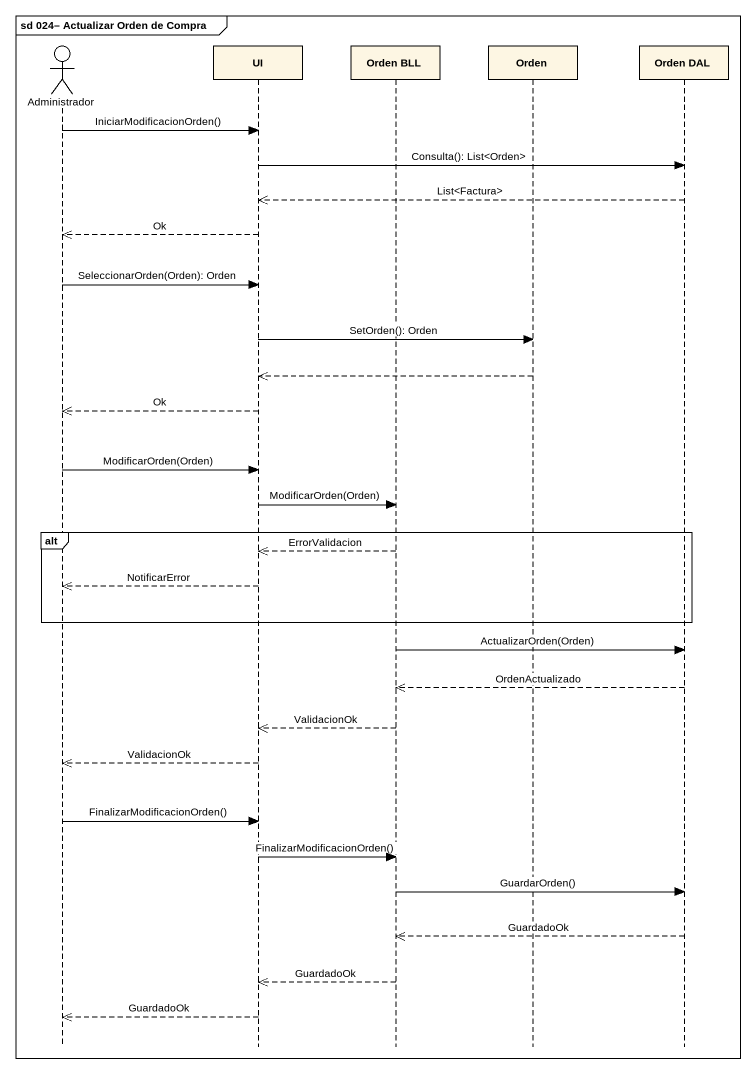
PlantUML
@startuml
mainframe sd 024– Actualizar Orden de Compra
hide footbox
actor Administrador
participant UI
participant "Orden BLL" as Orden_BLL
participant Orden
participant "Orden DAL" as Orden_DAL

Administrador -> UI : IniciarModificacionOrden()
UI -> Orden_DAL : Consulta(): List<Orden>
Orden_DAL -->> UI : List<Factura>
UI -->> Administrador : Ok
Administrador -> UI : SeleccionarOrden(Orden): Orden
UI -> Orden : SetOrden(): Orden
Orden -->> UI
UI -->> Administrador : Ok
Administrador -> UI : ModificarOrden(Orden)
UI -> Orden_BLL : ModificarOrden(Orden)
alt
  Orden_BLL -->> UI : ErrorValidacion
  UI -->> Administrador : NotificarError
end
Orden_BLL -> Orden_DAL : ActualizarOrden(Orden)
Orden_DAL -->> Orden_BLL : OrdenActualizado
Orden_BLL -->> UI : ValidacionOk
UI -->> Administrador : ValidacionOk
Administrador -> UI : FinalizarModificacionOrden()
UI -> Orden_BLL : FinalizarModificacionOrden()
Orden_BLL -> Orden_DAL : GuardarOrden()
Orden_DAL -->> Orden_BLL : GuardadoOk
Orden_BLL -->> UI : GuardadoOk
UI -->> Administrador : GuardadoOk
@enduml
